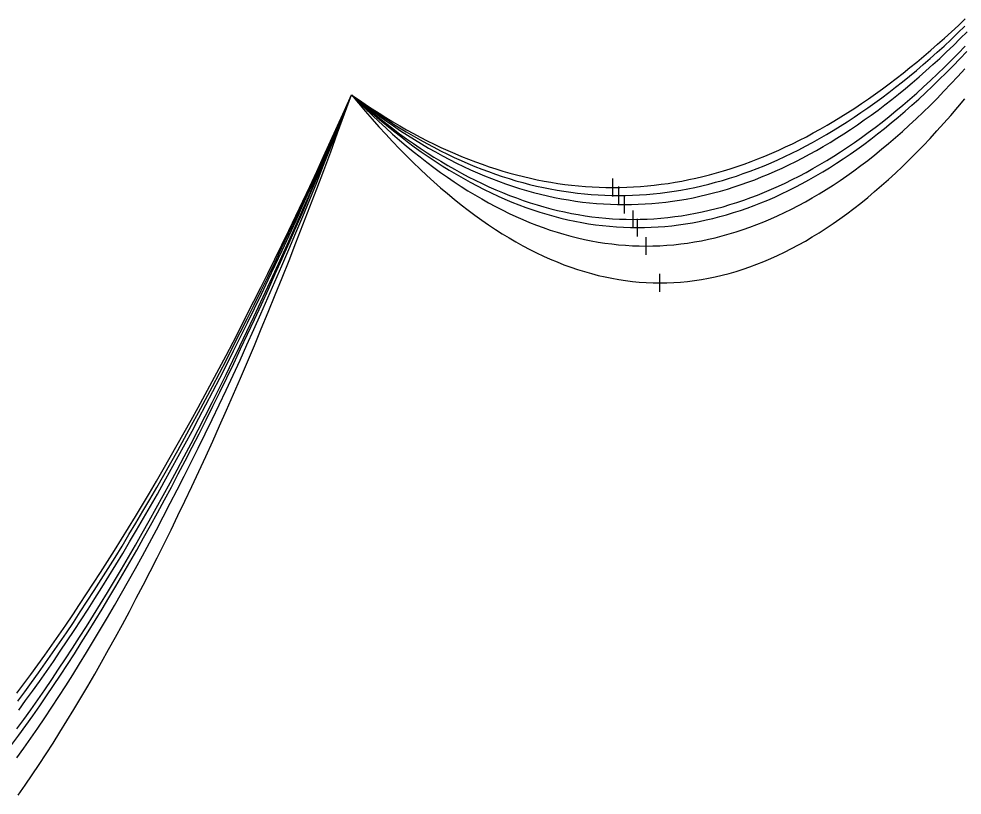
# Model space of a CAD drawing. Header units: metres. Extents: x -87 to 28195, y -4474 to 524.
# Drawn here: x 17639 to 18167, y -3846 to -3411 of the extents above; entities that cross this region are included whole.
import ezdxf

# ---------------------------------------------------------------- set-up
doc = ezdxf.new("R2010")
doc.units = ezdxf.units.M
for name, color, linetype in [('CATENARIES_-10_bare', 7, 'Continuous'), ('CATENARIES_-10_ICE', 7, 'Continuous'), ('CATENARIES_-19_bare', 7, 'Continuous'), ('CATENARIES_-19_HEAVY_ICE', 7, 'Continuous'), ('CATENARIES_0', 7, 'Continuous'), ('CATENARIES_0_ICE', 7, 'Continuous'), ('CATENARIES_50_theoretical', 7, 'Continuous')]:
    doc.layers.add(name, color=color, linetype=linetype)

msp = doc.modelspace()

# ---------------------------------------------------------------- linework, layer by layer
at = {"layer": 'CATENARIES_-10_bare'}
msp.add_line((17974.6, -3514.66), (17974.6, -3504.66), dxfattribs=at)
for points in [[(17824.92, -3453.2, 0), (17828.76, -3456.06, 0), (17832.6, -3458.84, 0), (17836.43, -3461.55, 0), (17840.27, -3464.19, 0), (17844.11, -3466.75, 0), (17847.95, -3469.24, 0), (17851.79, -3471.65, 0), (17855.62, -3473.99, 0), (17859.46, -3476.26, 0), (17863.3, -3478.45, 0), (17867.14, -3480.56, 0), (17870.97, -3482.6, 0), (17874.81, -3484.57, 0), (17878.65, -3486.46, 0), (17882.49, -3488.28, 0), (17886.33, -3490.03, 0), (17890.16, -3491.7, 0), (17894, -3493.29, 0), (17897.84, -3494.81, 0), (17901.68, -3496.26, 0), (17905.52, -3497.63, 0), (17909.35, -3498.93, 0), (17913.19, -3500.16, 0), (17917.03, -3501.31, 0), (17920.87, -3502.38, 0), (17924.7, -3503.39, 0), (17928.54, -3504.31, 0), (17932.38, -3505.17, 0), (17936.22, -3505.95, 0), (17940.06, -3506.65, 0), (17943.89, -3507.28, 0), (17947.73, -3507.84, 0), (17951.57, -3508.32, 0), (17955.41, -3508.73, 0), (17959.25, -3509.06, 0), (17963.08, -3509.32, 0), (17966.92, -3509.51, 0), (17970.76, -3509.62, 0), (17974.6, -3509.66, 0), (17978.48, -3509.62, 0), (17982.36, -3509.51, 0), (17986.23, -3509.32, 0), (17990.11, -3509.05, 0), (17993.99, -3508.71, 0), (17997.87, -3508.29, 0), (18001.75, -3507.8, 0), (18005.63, -3507.23, 0), (18009.51, -3506.59, 0), (18013.39, -3505.87, 0), (18017.27, -3505.07, 0), (18021.15, -3504.2, 0), (18025.02, -3503.25, 0), (18028.9, -3502.23, 0), (18032.78, -3501.13, 0), (18036.66, -3499.95, 0), (18040.54, -3498.7, 0), (18044.42, -3497.38, 0), (18048.3, -3495.97, 0), (18052.18, -3494.49, 0), (18056.06, -3492.94, 0), (18059.94, -3491.31, 0), (18063.82, -3489.6, 0), (18067.69, -3487.82, 0), (18071.57, -3485.96, 0), (18075.45, -3484.03, 0), (18079.33, -3482.02, 0), (18083.21, -3479.94, 0), (18087.09, -3477.77, 0), (18090.97, -3475.54, 0), (18094.85, -3473.22, 0), (18098.73, -3470.83, 0), (18102.61, -3468.37, 0), (18106.48, -3465.83, 0), (18110.36, -3463.21, 0), (18114.24, -3460.52, 0), (18118.12, -3457.75, 0), (18122, -3454.9, 0), (18125.88, -3451.98, 0), (18129.76, -3448.99, 0), (18133.64, -3445.91, 0), (18137.52, -3442.76, 0), (18141.4, -3439.54, 0), (18145.27, -3436.24, 0), (18149.15, -3432.86, 0), (18153.03, -3429.41, 0), (18156.91, -3425.88, 0), (18160.79, -3422.27, 0), (18164.67, -3418.59, 0), (18168.55, -3414.83, 0)], [(17637.89, -3792.93, 0), (17641.78, -3787.67, 0), (17645.68, -3782.34, 0), (17649.58, -3776.93, 0), (17653.47, -3771.44, 0), (17657.37, -3765.88, 0), (17661.27, -3760.24, 0), (17665.16, -3754.52, 0), (17669.06, -3748.72, 0), (17672.96, -3742.85, 0), (17676.85, -3736.9, 0), (17680.75, -3730.87, 0), (17684.64, -3724.77, 0), (17688.54, -3718.58, 0), (17692.44, -3712.32, 0), (17696.33, -3705.99, 0), (17700.23, -3699.57, 0), (17704.13, -3693.08, 0), (17708.02, -3686.51, 0), (17711.92, -3679.86, 0), (17715.82, -3673.13, 0), (17719.71, -3666.33, 0), (17723.61, -3659.45, 0), (17727.51, -3652.49, 0), (17731.4, -3645.46, 0), (17735.3, -3638.34, 0), (17739.2, -3631.15, 0), (17743.09, -3623.88, 0), (17746.99, -3616.53, 0), (17750.89, -3609.11, 0), (17754.78, -3601.61, 0), (17758.68, -3594.02, 0), (17762.58, -3586.37, 0), (17766.47, -3578.63, 0), (17770.37, -3570.81, 0), (17774.27, -3562.92, 0), (17778.16, -3554.95, 0), (17782.06, -3546.9, 0), (17785.95, -3538.77, 0), (17789.85, -3530.57, 0), (17793.75, -3522.29, 0), (17797.64, -3513.92, 0), (17801.54, -3505.48, 0), (17805.44, -3496.97, 0), (17809.33, -3488.37, 0), (17813.23, -3479.69, 0), (17817.13, -3470.94, 0), (17821.02, -3462.11, 0), (17824.92, -3453.2, 0)]]:
    msp.add_polyline3d(points, dxfattribs=at)
at = {"layer": 'CATENARIES_-10_ICE'}
msp.add_line((17982.72, -3527.98), (17982.72, -3517.98), dxfattribs=at)
for points in [[(17824.92, -3453.2, 0), (17828.77, -3456.56, 0), (17832.62, -3459.85, 0), (17836.47, -3463.04, 0), (17840.32, -3466.16, 0), (17844.16, -3469.19, 0), (17848.01, -3472.14, 0), (17851.86, -3475, 0), (17855.71, -3477.79, 0), (17859.56, -3480.48, 0), (17863.41, -3483.1, 0), (17867.26, -3485.63, 0), (17871.11, -3488.08, 0), (17874.95, -3490.45, 0), (17878.8, -3492.73, 0), (17882.65, -3494.93, 0), (17886.5, -3497.05, 0), (17890.35, -3499.08, 0), (17894.2, -3501.03, 0), (17898.05, -3502.9, 0), (17901.9, -3504.69, 0), (17905.74, -3506.39, 0), (17909.59, -3508.01, 0), (17913.44, -3509.54, 0), (17917.29, -3510.99, 0), (17921.14, -3512.36, 0), (17924.99, -3513.65, 0), (17928.84, -3514.85, 0), (17932.69, -3515.97, 0), (17936.53, -3517.01, 0), (17940.38, -3517.96, 0), (17944.23, -3518.83, 0), (17948.08, -3519.62, 0), (17951.93, -3520.33, 0), (17955.78, -3520.95, 0), (17959.63, -3521.49, 0), (17963.48, -3521.95, 0), (17967.32, -3522.32, 0), (17971.17, -3522.61, 0), (17975.02, -3522.82, 0), (17978.87, -3522.94, 0), (17982.72, -3522.98, 0), (17986.59, -3522.94, 0), (17990.47, -3522.82, 0), (17994.34, -3522.61, 0), (17998.22, -3522.31, 0), (18002.09, -3521.93, 0), (18005.97, -3521.47, 0), (18009.84, -3520.92, 0), (18013.71, -3520.29, 0), (18017.59, -3519.58, 0), (18021.46, -3518.78, 0), (18025.34, -3517.9, 0), (18029.21, -3516.93, 0), (18033.09, -3515.88, 0), (18036.96, -3514.74, 0), (18040.83, -3513.52, 0), (18044.71, -3512.22, 0), (18048.58, -3510.83, 0), (18052.46, -3509.36, 0), (18056.33, -3507.8, 0), (18060.21, -3506.16, 0), (18064.08, -3504.44, 0), (18067.96, -3502.63, 0), (18071.83, -3500.74, 0), (18075.7, -3498.76, 0), (18079.58, -3496.7, 0), (18083.45, -3494.56, 0), (18087.33, -3492.33, 0), (18091.2, -3490.01, 0), (18095.08, -3487.62, 0), (18098.95, -3485.13, 0), (18102.82, -3482.57, 0), (18106.7, -3479.92, 0), (18110.57, -3477.18, 0), (18114.45, -3474.36, 0), (18118.32, -3471.46, 0), (18122.2, -3468.47, 0), (18126.07, -3465.4, 0), (18129.95, -3462.24, 0), (18133.82, -3459, 0), (18137.69, -3455.68, 0), (18141.57, -3452.27, 0), (18145.44, -3448.77, 0), (18149.32, -3445.19, 0), (18153.19, -3441.53, 0), (18157.07, -3437.78, 0), (18160.94, -3433.95, 0), (18164.81, -3430.04, 0), (18168.69, -3426.04, 0)], [(17637.37, -3808.46, 0), (17641.28, -3803.1, 0), (17645.18, -3797.65, 0), (17649.09, -3792.11, 0), (17653, -3786.49, 0), (17656.91, -3780.79, 0), (17660.81, -3774.99, 0), (17664.72, -3769.11, 0), (17668.63, -3763.15, 0), (17672.54, -3757.1, 0), (17676.44, -3750.96, 0), (17680.35, -3744.73, 0), (17684.26, -3738.42, 0), (17688.16, -3732.02, 0), (17692.07, -3725.53, 0), (17695.98, -3718.96, 0), (17699.89, -3712.3, 0), (17703.79, -3705.55, 0), (17707.7, -3698.72, 0), (17711.61, -3691.8, 0), (17715.52, -3684.8, 0), (17719.42, -3677.7, 0), (17723.33, -3670.52, 0), (17727.24, -3663.25, 0), (17731.15, -3655.9, 0), (17735.05, -3648.46, 0), (17738.96, -3640.93, 0), (17742.87, -3633.32, 0), (17746.77, -3625.61, 0), (17750.68, -3617.82, 0), (17754.59, -3609.95, 0), (17758.5, -3601.98, 0), (17762.4, -3593.93, 0), (17766.31, -3585.79, 0), (17770.22, -3577.56, 0), (17774.13, -3569.25, 0), (17778.03, -3560.85, 0), (17781.94, -3552.36, 0), (17785.85, -3543.79, 0), (17789.75, -3535.12, 0), (17793.66, -3526.37, 0), (17797.57, -3517.53, 0), (17801.48, -3508.6, 0), (17805.38, -3499.59, 0), (17809.29, -3490.49, 0), (17813.2, -3481.3, 0), (17817.11, -3472.02, 0), (17821.01, -3462.65, 0), (17824.92, -3453.2, 0)]]:
    msp.add_polyline3d(points, dxfattribs=at)
at = {"layer": 'CATENARIES_-19_bare'}
msp.add_line((17971.34, -3510.13), (17971.34, -3500.13), dxfattribs=at)
for points in [[(17824.92, -3453.2, 0), (17828.77, -3455.9, 0), (17832.63, -3458.52, 0), (17836.48, -3461.08, 0), (17840.33, -3463.56, 0), (17844.19, -3465.97, 0), (17848.04, -3468.31, 0), (17851.89, -3470.57, 0), (17855.75, -3472.77, 0), (17859.6, -3474.89, 0), (17863.45, -3476.94, 0), (17867.3, -3478.92, 0), (17871.16, -3480.82, 0), (17875.01, -3482.66, 0), (17878.86, -3484.42, 0), (17882.72, -3486.11, 0), (17886.57, -3487.73, 0), (17890.42, -3489.27, 0), (17894.28, -3490.75, 0), (17898.13, -3492.15, 0), (17901.98, -3493.48, 0), (17905.84, -3494.74, 0), (17909.69, -3495.92, 0), (17913.54, -3497.04, 0), (17917.4, -3498.08, 0), (17921.25, -3499.05, 0), (17925.1, -3499.95, 0), (17928.96, -3500.78, 0), (17932.81, -3501.53, 0), (17936.66, -3502.22, 0), (17940.52, -3502.83, 0), (17944.37, -3503.37, 0), (17948.22, -3503.83, 0), (17952.07, -3504.23, 0), (17955.93, -3504.55, 0), (17959.78, -3504.8, 0), (17963.63, -3504.98, 0), (17967.49, -3505.09, 0), (17971.34, -3505.13, 0), (17975.21, -3505.09, 0), (17979.08, -3504.98, 0), (17982.95, -3504.8, 0), (17986.83, -3504.55, 0), (17990.7, -3504.22, 0), (17994.57, -3503.82, 0), (17998.44, -3503.35, 0), (18002.31, -3502.81, 0), (18006.18, -3502.19, 0), (18010.05, -3501.5, 0), (18013.93, -3500.74, 0), (18017.8, -3499.9, 0), (18021.67, -3498.99, 0), (18025.54, -3498.02, 0), (18029.41, -3496.96, 0), (18033.28, -3495.84, 0), (18037.15, -3494.64, 0), (18041.03, -3493.37, 0), (18044.9, -3492.03, 0), (18048.77, -3490.61, 0), (18052.64, -3489.12, 0), (18056.51, -3487.56, 0), (18060.38, -3485.93, 0), (18064.25, -3484.22, 0), (18068.12, -3482.44, 0), (18072, -3480.59, 0), (18075.87, -3478.67, 0), (18079.74, -3476.67, 0), (18083.61, -3474.6, 0), (18087.48, -3472.46, 0), (18091.35, -3470.25, 0), (18095.22, -3467.96, 0), (18099.1, -3465.6, 0), (18102.97, -3463.17, 0), (18106.84, -3460.66, 0), (18110.71, -3458.08, 0), (18114.58, -3455.43, 0), (18118.45, -3452.71, 0), (18122.32, -3449.91, 0), (18126.19, -3447.04, 0), (18130.07, -3444.1, 0), (18133.94, -3441.09, 0), (18137.81, -3438, 0), (18141.68, -3434.84, 0), (18145.55, -3431.61, 0), (18149.42, -3428.3, 0), (18153.29, -3424.92, 0), (18157.17, -3421.47, 0), (18161.04, -3417.94, 0), (18164.91, -3414.35, 0), (18168.78, -3410.68, 0)], [(17637.44, -3788.39, 0), (17641.34, -3783.16, 0), (17645.25, -3777.87, 0), (17649.15, -3772.49, 0), (17653.06, -3767.05, 0), (17656.97, -3761.52, 0), (17660.87, -3755.93, 0), (17664.78, -3750.26, 0), (17668.68, -3744.51, 0), (17672.59, -3738.69, 0), (17676.5, -3732.8, 0), (17680.4, -3726.83, 0), (17684.31, -3720.78, 0), (17688.21, -3714.66, 0), (17692.12, -3708.47, 0), (17696.02, -3702.2, 0), (17699.93, -3695.86, 0), (17703.84, -3689.44, 0), (17707.74, -3682.94, 0), (17711.65, -3676.38, 0), (17715.55, -3669.73, 0), (17719.46, -3663.01, 0), (17723.37, -3656.22, 0), (17727.27, -3649.35, 0), (17731.18, -3642.41, 0), (17735.08, -3635.39, 0), (17738.99, -3628.3, 0), (17742.9, -3621.13, 0), (17746.8, -3613.89, 0), (17750.71, -3606.57, 0), (17754.61, -3599.17, 0), (17758.52, -3591.71, 0), (17762.43, -3584.16, 0), (17766.33, -3576.54, 0), (17770.24, -3568.85, 0), (17774.14, -3561.08, 0), (17778.05, -3553.23, 0), (17781.95, -3545.31, 0), (17785.86, -3537.31, 0), (17789.77, -3529.24, 0), (17793.67, -3521.1, 0), (17797.58, -3512.87, 0), (17801.48, -3504.58, 0), (17805.39, -3496.2, 0), (17809.3, -3487.75, 0), (17813.2, -3479.23, 0), (17817.11, -3470.63, 0), (17821.01, -3461.95, 0), (17824.92, -3453.2, 0)]]:
    msp.add_polyline3d(points, dxfattribs=at)
at = {"layer": 'CATENARIES_-19_HEAVY_ICE'}
msp.add_line((17989.93, -3542.93), (17989.93, -3532.93), dxfattribs=at)
for points in [[(17824.92, -3453.2, 0), (17828.76, -3457.1, 0), (17832.59, -3460.9, 0), (17836.43, -3464.62, 0), (17840.27, -3468.24, 0), (17844.11, -3471.77, 0), (17847.94, -3475.21, 0), (17851.78, -3478.56, 0), (17855.62, -3481.81, 0), (17859.46, -3484.97, 0), (17863.29, -3488.04, 0), (17867.13, -3491.02, 0), (17870.97, -3493.91, 0), (17874.81, -3496.71, 0), (17878.64, -3499.41, 0), (17882.48, -3502.02, 0), (17886.32, -3504.54, 0), (17890.15, -3506.97, 0), (17893.99, -3509.31, 0), (17897.83, -3511.55, 0), (17901.67, -3513.7, 0), (17905.5, -3515.76, 0), (17909.34, -3517.73, 0), (17913.18, -3519.61, 0), (17917.02, -3521.4, 0), (17920.85, -3523.09, 0), (17924.69, -3524.7, 0), (17928.53, -3526.21, 0), (17932.37, -3527.63, 0), (17936.2, -3528.95, 0), (17940.04, -3530.19, 0), (17943.88, -3531.34, 0), (17947.71, -3532.39, 0), (17951.55, -3533.35, 0), (17955.39, -3534.22, 0), (17959.23, -3535, 0), (17963.06, -3535.68, 0), (17966.9, -3536.28, 0), (17970.74, -3536.78, 0), (17974.58, -3537.2, 0), (17978.41, -3537.52, 0), (17982.25, -3537.75, 0), (17986.09, -3537.88, 0), (17989.93, -3537.93, 0), (17993.81, -3537.88, 0), (17997.69, -3537.74, 0), (18001.57, -3537.51, 0), (18005.45, -3537.18, 0), (18009.33, -3536.76, 0), (18013.21, -3536.24, 0), (18017.1, -3535.63, 0), (18020.98, -3534.93, 0), (18024.86, -3534.13, 0), (18028.74, -3533.24, 0), (18032.62, -3532.26, 0), (18036.5, -3531.18, 0), (18040.39, -3530.01, 0), (18044.27, -3528.75, 0), (18048.15, -3527.39, 0), (18052.03, -3525.93, 0), (18055.91, -3524.39, 0), (18059.79, -3522.75, 0), (18063.67, -3521.01, 0), (18067.56, -3519.19, 0), (18071.44, -3517.27, 0), (18075.32, -3515.25, 0), (18079.2, -3513.14, 0), (18083.08, -3510.94, 0), (18086.96, -3508.64, 0), (18090.84, -3506.25, 0), (18094.73, -3503.77, 0), (18098.61, -3501.19, 0), (18102.49, -3498.52, 0), (18106.37, -3495.75, 0), (18110.25, -3492.89, 0), (18114.13, -3489.94, 0), (18118.02, -3486.89, 0), (18121.9, -3483.75, 0), (18125.78, -3480.51, 0), (18129.66, -3477.18, 0), (18133.54, -3473.76, 0), (18137.42, -3470.24, 0), (18141.3, -3466.63, 0), (18145.19, -3462.92, 0), (18149.07, -3459.12, 0), (18152.95, -3455.23, 0), (18156.83, -3451.24, 0), (18160.71, -3447.15, 0), (18164.59, -3442.98, 0), (18168.47, -3438.71, 0)], [(17637.44, -3824.62, 0), (17641.35, -3819.15, 0), (17645.25, -3813.58, 0), (17649.16, -3807.91, 0), (17653.07, -3802.16, 0), (17656.97, -3796.3, 0), (17660.88, -3790.35, 0), (17664.78, -3784.3, 0), (17668.69, -3778.16, 0), (17672.59, -3771.92, 0), (17676.5, -3765.58, 0), (17680.41, -3759.15, 0), (17684.31, -3752.62, 0), (17688.22, -3746, 0), (17692.12, -3739.28, 0), (17696.03, -3732.46, 0), (17699.94, -3725.55, 0), (17703.84, -3718.54, 0), (17707.75, -3711.43, 0), (17711.65, -3704.23, 0), (17715.56, -3696.93, 0), (17719.46, -3689.53, 0), (17723.37, -3682.04, 0), (17727.28, -3674.45, 0), (17731.18, -3666.77, 0), (17735.09, -3658.99, 0), (17738.99, -3651.11, 0), (17742.9, -3643.13, 0), (17746.8, -3635.06, 0), (17750.71, -3626.89, 0), (17754.62, -3618.62, 0), (17758.52, -3610.26, 0), (17762.43, -3601.8, 0), (17766.33, -3593.24, 0), (17770.24, -3584.59, 0), (17774.14, -3575.84, 0), (17778.05, -3566.99, 0), (17781.96, -3558.04, 0), (17785.86, -3549, 0), (17789.77, -3539.86, 0), (17793.67, -3530.62, 0), (17797.58, -3521.29, 0), (17801.49, -3511.85, 0), (17805.39, -3502.32, 0), (17809.3, -3492.69, 0), (17813.2, -3482.97, 0), (17817.11, -3473.14, 0), (17821.01, -3463.22, 0), (17824.92, -3453.2, 0)]]:
    msp.add_polyline3d(points, dxfattribs=at)
at = {"layer": 'CATENARIES_0'}
msp.add_line((17977.91, -3519.72), (17977.91, -3509.72), dxfattribs=at)
for points in [[(17824.92, -3453.2, 0), (17828.84, -3456.32, 0), (17832.77, -3459.35, 0), (17836.69, -3462.3, 0), (17840.61, -3465.18, 0), (17844.53, -3467.97, 0), (17848.46, -3470.68, 0), (17852.38, -3473.31, 0), (17856.3, -3475.86, 0), (17860.23, -3478.33, 0), (17864.15, -3480.71, 0), (17868.07, -3483.02, 0), (17872, -3485.24, 0), (17875.92, -3487.39, 0), (17879.84, -3489.45, 0), (17883.76, -3491.43, 0), (17887.69, -3493.33, 0), (17891.61, -3495.15, 0), (17895.53, -3496.89, 0), (17899.46, -3498.55, 0), (17903.38, -3500.12, 0), (17907.3, -3501.62, 0), (17911.22, -3503.04, 0), (17915.15, -3504.37, 0), (17919.07, -3505.62, 0), (17922.99, -3506.8, 0), (17926.92, -3507.89, 0), (17930.84, -3508.9, 0), (17934.76, -3509.83, 0), (17938.69, -3510.68, 0), (17942.61, -3511.44, 0), (17946.53, -3512.13, 0), (17950.45, -3512.74, 0), (17954.38, -3513.26, 0), (17958.3, -3513.71, 0), (17962.22, -3514.07, 0), (17966.15, -3514.36, 0), (17970.07, -3514.56, 0), (17973.99, -3514.68, 0), (17977.91, -3514.72, 0), (17981.75, -3514.68, 0), (17985.59, -3514.56, 0), (17989.43, -3514.37, 0), (17993.26, -3514.1, 0), (17997.1, -3513.75, 0), (18000.94, -3513.33, 0), (18004.78, -3512.82, 0), (18008.62, -3512.24, 0), (18012.45, -3511.59, 0), (18016.29, -3510.85, 0), (18020.13, -3510.04, 0), (18023.97, -3509.15, 0), (18027.8, -3508.18, 0), (18031.64, -3507.14, 0), (18035.48, -3506.01, 0), (18039.32, -3504.82, 0), (18043.15, -3503.54, 0), (18046.99, -3502.18, 0), (18050.83, -3500.75, 0), (18054.67, -3499.24, 0), (18058.5, -3497.66, 0), (18062.34, -3495.99, 0), (18066.18, -3494.25, 0), (18070.02, -3492.43, 0), (18073.85, -3490.54, 0), (18077.69, -3488.56, 0), (18081.53, -3486.51, 0), (18085.37, -3484.38, 0), (18089.2, -3482.18, 0), (18093.04, -3479.89, 0), (18096.88, -3477.53, 0), (18100.72, -3475.09, 0), (18104.55, -3472.58, 0), (18108.39, -3469.98, 0), (18112.23, -3467.31, 0), (18116.07, -3464.56, 0), (18119.9, -3461.74, 0), (18123.74, -3458.83, 0), (18127.58, -3455.85, 0), (18131.42, -3452.79, 0), (18135.25, -3449.65, 0), (18139.09, -3446.44, 0), (18142.93, -3443.15, 0), (18146.77, -3439.78, 0), (18150.61, -3436.33, 0), (18154.44, -3432.8, 0), (18158.28, -3429.2, 0), (18162.12, -3425.52, 0), (18165.96, -3421.76, 0), (18169.79, -3417.93, 0)], [(17638.42, -3797.88, 0), (17642.31, -3792.59, 0), (17646.19, -3787.22, 0), (17650.08, -3781.77, 0), (17653.96, -3776.24, 0), (17657.85, -3770.63, 0), (17661.73, -3764.94, 0), (17665.62, -3759.17, 0), (17669.51, -3753.32, 0), (17673.39, -3747.39, 0), (17677.28, -3741.38, 0), (17681.16, -3735.28, 0), (17685.05, -3729.11, 0), (17688.93, -3722.86, 0), (17692.82, -3716.53, 0), (17696.7, -3710.11, 0), (17700.59, -3703.62, 0), (17704.47, -3697.05, 0), (17708.36, -3690.39, 0), (17712.24, -3683.66, 0), (17716.13, -3676.84, 0), (17720.01, -3669.94, 0), (17723.9, -3662.97, 0), (17727.79, -3655.91, 0), (17731.67, -3648.77, 0), (17735.56, -3641.56, 0), (17739.44, -3634.26, 0), (17743.33, -3626.88, 0), (17747.21, -3619.42, 0), (17751.1, -3611.87, 0), (17754.98, -3604.25, 0), (17758.87, -3596.55, 0), (17762.75, -3588.77, 0), (17766.64, -3580.9, 0), (17770.52, -3572.96, 0), (17774.41, -3564.93, 0), (17778.3, -3556.82, 0), (17782.18, -3548.63, 0), (17786.07, -3540.36, 0), (17789.95, -3532.01, 0), (17793.84, -3523.58, 0), (17797.72, -3515.07, 0), (17801.61, -3506.47, 0), (17805.49, -3497.8, 0), (17809.38, -3489.04, 0), (17813.26, -3480.2, 0), (17817.15, -3471.28, 0), (17821.03, -3462.28, 0), (17824.92, -3453.2, 0)]]:
    msp.add_polyline3d(points, dxfattribs=at)
at = {"layer": 'CATENARIES_0_ICE'}
msp.add_line((17985.13, -3532.6), (17985.13, -3522.6), dxfattribs=at)
for points in [[(17824.92, -3453.2, 0), (17828.83, -3456.79, 0), (17832.73, -3460.29, 0), (17836.64, -3463.7, 0), (17840.55, -3467.02, 0), (17844.46, -3470.25, 0), (17848.36, -3473.39, 0), (17852.27, -3476.45, 0), (17856.18, -3479.41, 0), (17860.09, -3482.29, 0), (17863.99, -3485.08, 0), (17867.9, -3487.78, 0), (17871.81, -3490.39, 0), (17875.72, -3492.91, 0), (17879.62, -3495.35, 0), (17883.53, -3497.69, 0), (17887.44, -3499.95, 0), (17891.35, -3502.12, 0), (17895.25, -3504.2, 0), (17899.16, -3506.19, 0), (17903.07, -3508.09, 0), (17906.98, -3509.91, 0), (17910.88, -3511.63, 0), (17914.79, -3513.27, 0), (17918.7, -3514.82, 0), (17922.61, -3516.28, 0), (17926.51, -3517.65, 0), (17930.42, -3518.93, 0), (17934.33, -3520.12, 0), (17938.24, -3521.23, 0), (17942.14, -3522.25, 0), (17946.05, -3523.18, 0), (17949.96, -3524.02, 0), (17953.87, -3524.77, 0), (17957.77, -3525.43, 0), (17961.68, -3526.01, 0), (17965.59, -3526.49, 0), (17969.5, -3526.89, 0), (17973.4, -3527.2, 0), (17977.31, -3527.42, 0), (17981.22, -3527.55, 0), (17985.13, -3527.6, 0), (17988.97, -3527.56, 0), (17992.81, -3527.43, 0), (17996.66, -3527.21, 0), (18000.5, -3526.91, 0), (18004.34, -3526.53, 0), (18008.19, -3526.06, 0), (18012.03, -3525.5, 0), (18015.87, -3524.86, 0), (18019.72, -3524.13, 0), (18023.56, -3523.32, 0), (18027.4, -3522.42, 0), (18031.25, -3521.44, 0), (18035.09, -3520.37, 0), (18038.93, -3519.21, 0), (18042.78, -3517.97, 0), (18046.62, -3516.64, 0), (18050.47, -3515.23, 0), (18054.31, -3513.73, 0), (18058.15, -3512.15, 0), (18062, -3510.48, 0), (18065.84, -3508.72, 0), (18069.68, -3506.88, 0), (18073.53, -3504.96, 0), (18077.37, -3502.95, 0), (18081.21, -3500.85, 0), (18085.06, -3498.66, 0), (18088.9, -3496.39, 0), (18092.74, -3494.04, 0), (18096.59, -3491.6, 0), (18100.43, -3489.07, 0), (18104.27, -3486.46, 0), (18108.12, -3483.76, 0), (18111.96, -3480.98, 0), (18115.81, -3478.11, 0), (18119.65, -3475.15, 0), (18123.49, -3472.11, 0), (18127.34, -3468.98, 0), (18131.18, -3465.77, 0), (18135.02, -3462.47, 0), (18138.87, -3459.09, 0), (18142.71, -3455.62, 0), (18146.55, -3452.06, 0), (18150.4, -3448.42, 0), (18154.24, -3444.69, 0), (18158.08, -3440.87, 0), (18161.93, -3436.97, 0), (18165.77, -3432.99, 0), (18169.61, -3428.91, 0)], [(17634.66, -3817.2, 0), (17638.55, -3811.9, 0), (17642.43, -3806.51, 0), (17646.31, -3801.04, 0), (17650.19, -3795.47, 0), (17654.08, -3789.82, 0), (17657.96, -3784.08, 0), (17661.84, -3778.25, 0), (17665.73, -3772.33, 0), (17669.61, -3766.32, 0), (17673.49, -3760.23, 0), (17677.37, -3754.04, 0), (17681.26, -3747.77, 0), (17685.14, -3741.41, 0), (17689.02, -3734.96, 0), (17692.9, -3728.42, 0), (17696.79, -3721.8, 0), (17700.67, -3715.08, 0), (17704.55, -3708.28, 0), (17708.44, -3701.39, 0), (17712.32, -3694.41, 0), (17716.2, -3687.34, 0), (17720.08, -3680.18, 0), (17723.97, -3672.93, 0), (17727.85, -3665.6, 0), (17731.73, -3658.17, 0), (17735.62, -3650.66, 0), (17739.5, -3643.06, 0), (17743.38, -3635.36, 0), (17747.26, -3627.58, 0), (17751.15, -3619.71, 0), (17755.03, -3611.75, 0), (17758.91, -3603.71, 0), (17762.8, -3595.57, 0), (17766.68, -3587.34, 0), (17770.56, -3579.03, 0), (17774.44, -3570.62, 0), (17778.33, -3562.13, 0), (17782.21, -3553.54, 0), (17786.09, -3544.87, 0), (17789.97, -3536.1, 0), (17793.86, -3527.25, 0), (17797.74, -3518.31, 0), (17801.62, -3509.28, 0), (17805.51, -3500.16, 0), (17809.39, -3490.94, 0), (17813.27, -3481.64, 0), (17817.15, -3472.25, 0), (17821.04, -3462.77, 0), (17824.92, -3453.2, 0)]]:
    msp.add_polyline3d(points, dxfattribs=at)
at = {"layer": 'CATENARIES_50_theoretical'}
msp.add_line((17997.67, -3563.55), (17997.67, -3553.55), dxfattribs=at)
for points in [[(17638.22, -3845.51, 0), (17642.11, -3839.89, 0), (17646, -3834.16, 0), (17649.89, -3828.32, 0), (17653.78, -3822.38, 0), (17657.67, -3816.33, 0), (17661.56, -3810.17, 0), (17665.45, -3803.9, 0), (17669.34, -3797.52, 0), (17673.23, -3791.04, 0), (17677.12, -3784.45, 0), (17681.01, -3777.75, 0), (17684.9, -3770.94, 0), (17688.79, -3764.02, 0), (17692.68, -3756.99, 0), (17696.57, -3749.86, 0), (17700.46, -3742.62, 0), (17704.34, -3735.27, 0), (17708.23, -3727.81, 0), (17712.12, -3720.24, 0), (17716.01, -3712.56, 0), (17719.9, -3704.77, 0), (17723.79, -3696.88, 0), (17727.68, -3688.88, 0), (17731.57, -3680.76, 0), (17735.46, -3672.54, 0), (17739.35, -3664.21, 0), (17743.24, -3655.77, 0), (17747.13, -3647.22, 0), (17751.02, -3638.56, 0), (17754.91, -3629.79, 0), (17758.8, -3620.92, 0), (17762.69, -3611.93, 0), (17766.58, -3602.83, 0), (17770.47, -3593.63, 0), (17774.36, -3584.31, 0), (17778.25, -3574.89, 0), (17782.14, -3565.35, 0), (17786.02, -3555.71, 0), (17789.91, -3545.95, 0), (17793.8, -3536.09, 0), (17797.69, -3526.11, 0), (17801.58, -3516.03, 0), (17805.47, -3505.83, 0), (17809.36, -3495.53, 0), (17813.25, -3485.11, 0), (17817.14, -3474.59, 0), (17821.03, -3463.95, 0), (17824.92, -3453.2, 0)], [(17824.92, -3453.2, 0), (17828.76, -3457.84, 0), (17832.6, -3462.37, 0), (17836.44, -3466.79, 0), (17840.28, -3471.12, 0), (17844.11, -3475.33, 0), (17847.95, -3479.45, 0), (17851.79, -3483.45, 0), (17855.63, -3487.36, 0), (17859.47, -3491.16, 0), (17863.31, -3494.85, 0), (17867.15, -3498.44, 0), (17870.99, -3501.93, 0), (17874.82, -3505.31, 0), (17878.66, -3508.59, 0), (17882.5, -3511.76, 0), (17886.34, -3514.83, 0), (17890.18, -3517.8, 0), (17894.02, -3520.66, 0), (17897.86, -3523.41, 0), (17901.7, -3526.06, 0), (17905.53, -3528.61, 0), (17909.37, -3531.06, 0), (17913.21, -3533.4, 0), (17917.05, -3535.63, 0), (17920.89, -3537.76, 0), (17924.73, -3539.79, 0), (17928.57, -3541.71, 0), (17932.41, -3543.53, 0), (17936.25, -3545.25, 0), (17940.08, -3546.86, 0), (17943.92, -3548.37, 0), (17947.76, -3549.77, 0), (17951.6, -3551.07, 0), (17955.44, -3552.27, 0), (17959.28, -3553.36, 0), (17963.12, -3554.34, 0), (17966.96, -3555.23, 0), (17970.79, -3556.01, 0), (17974.63, -3556.68, 0), (17978.47, -3557.25, 0), (17982.31, -3557.72, 0), (17986.15, -3558.09, 0), (17989.99, -3558.35, 0), (17993.83, -3558.5, 0), (17997.67, -3558.55, 0), (18001.55, -3558.5, 0), (18005.43, -3558.34, 0), (18009.31, -3558.08, 0), (18013.19, -3557.7, 0), (18017.07, -3557.23, 0), (18020.96, -3556.64, 0), (18024.84, -3555.95, 0), (18028.72, -3555.15, 0), (18032.6, -3554.25, 0), (18036.48, -3553.24, 0), (18040.37, -3552.12, 0), (18044.25, -3550.9, 0), (18048.13, -3549.57, 0), (18052.01, -3548.14, 0), (18055.89, -3546.6, 0), (18059.77, -3544.95, 0), (18063.66, -3543.2, 0), (18067.54, -3541.33, 0), (18071.42, -3539.37, 0), (18075.3, -3537.29, 0), (18079.18, -3535.12, 0), (18083.07, -3532.83, 0), (18086.95, -3530.44, 0), (18090.83, -3527.94, 0), (18094.71, -3525.33, 0), (18098.59, -3522.62, 0), (18102.47, -3519.8, 0), (18106.36, -3516.88, 0), (18110.24, -3513.84, 0), (18114.12, -3510.71, 0), (18118, -3507.46, 0), (18121.88, -3504.11, 0), (18125.77, -3500.65, 0), (18129.65, -3497.09, 0), (18133.53, -3493.42, 0), (18137.41, -3489.64, 0), (18141.29, -3485.75, 0), (18145.17, -3481.76, 0), (18149.06, -3477.66, 0), (18152.94, -3473.46, 0), (18156.82, -3469.14, 0), (18160.7, -3464.72, 0), (18164.58, -3460.2, 0), (18168.47, -3455.56, 0)]]:
    msp.add_polyline3d(points, dxfattribs=at)

doc.saveas('drawing.dxf')
